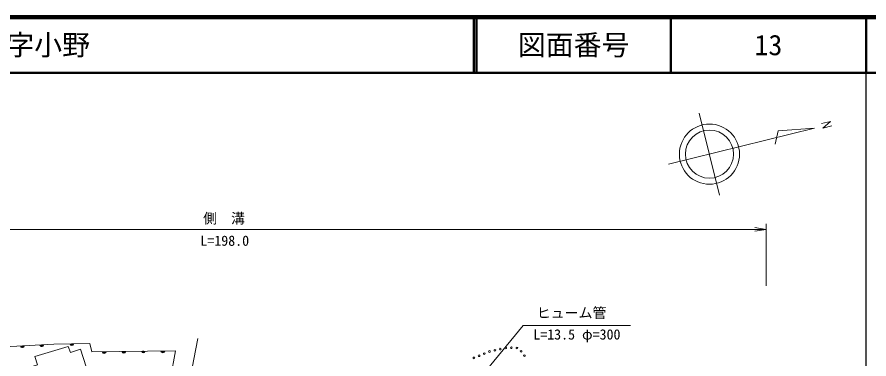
# Model space of a CAD drawing. Units: millimetres at full size, sheet at 1:1000; details may follow other scales. Extents: x 40000 to 680000, y 20000 to 380000.
# Drawn here: x 426958 to 579500, y 318806 to 380000 of the extents above; entities that cross this region are included whole.
import ezdxf
from ezdxf.enums import TextEntityAlignment as Align

# ---------------------------------------------------------------- set-up
doc = ezdxf.new("R2010")
doc.units = ezdxf.units.MM
doc.header["$LTSCALE"] = 1000
for name, color, linetype, lineweight in [('M-BMK-SRVR', 3, 'Continuous', 13), ('M-STR-HTXT', 7, 'Continuous', 13), ('M-TTL', 2, 'Continuous', 140), ('M-TTL-BAND', 7, 'Continuous', 25), ('M-TTL-LINE', 7, 'Continuous', 50), ('M-WORK', 1, 'Continuous', 13)]:
    doc.layers.add(name, color=color, linetype=linetype, lineweight=lineweight)
doc.layers.add('M-TTL-TXT', color=7, linetype='Continuous')
doc.styles.add('ＭＳ ゴシック', font='')
doc.styles.get('ＭＳ ゴシック').set_extended_font_data('MS Gothic')

# ---------------------------------------------------------------- blocks, each defined once
blk = doc.blocks.new('open_arrow')
at = {"color": 0, "linetype": 'Continuous', "lineweight": -2}
blk.add_lwpolyline([(7.5, 1.25), (0, 0), (7.5, -1.25)], dxfattribs=at)

msp = doc.modelspace()

# ---------------------------------------------------------------- linework, layer by layer
at = {"layer": 'M-BMK-SRVR'}
for p, q in [((552759, 348143), (549124, 362781)), ((569762, 360135), (543622, 353645)), ((569762, 360135), (563229, 359623)), ((571010, 360929), (572623, 361330)), ((572623, 361330), (571213, 360091)), ((571213, 360091), (572831, 360501)), ((563229, 359623), (562703, 357272))]:
    msp.add_line(p, q, dxfattribs=at)
for radius in [5387, 4309]:
    msp.add_circle((550941, 355462), radius, dxfattribs=at)
at = {"layer": 'M-STR-HTXT'}
for p, q in [((367130, 341995), (561078, 341995)), ((561078, 331875), (561078, 342995))]:
    msp.add_line(p, q, dxfattribs=at)
msp.add_lwpolyline([(489737, 290911), (517600, 324800), (536800, 324800)], dxfattribs=at)
at = {"layer": 'M-TTL'}
msp.add_line((680000, 380000), (40000, 380000), dxfattribs=at)
at = {"layer": 'M-TTL-BAND'}
msp.add_line((579000, 20000), (579000, 370000), dxfattribs=at)
at = {"layer": 'M-TTL-LINE'}
for p, q in [((508747, 380000), (508747, 370000)), ((509247, 380000), (509247, 370000)), ((543997, 380000), (543997, 370000)), ((579000, 380000), (579000, 370000)), ((40000, 370000), (680000, 370000))]:
    msp.add_line(p, q, dxfattribs=at)
at = {"layer": 'M-WORK'}
for p, q in [((455693, 303993), (459354, 322468)), ((452304, 303232), (455321, 320252))]:
    msp.add_line(p, q, dxfattribs=at)
msp.add_lwpolyline([(410777, 320183), (425768, 321012), (433567, 321439), (439999, 321550), (440331, 320059), (455321, 320252)], dxfattribs=at)
msp.add_lwpolyline([(428473, 317068), (431527, 306102), (432901, 306433), (433109, 305697), (439895, 307635), (439649, 308445), (444005, 309746), (442925, 313316), (440840, 312752), (438302, 320540), (436518, 319951), (436093, 321047), (430118, 319268), (430608, 317747)], close=True, dxfattribs=at)
for centre in [(512516, 320354), (513494, 320561), (514472, 320768), (515465, 320811), (516464, 320771), (508766, 318996), (509691, 319377), (510615, 319758), (511540, 320139), (517214, 320175), (517808, 319407)]:
    msp.add_circle(centre, 150, dxfattribs=at)
for centre, radius, start, end in [((427917, 321184), 354, 191.93792, 354.3431), ((427917, 321184), 283, 194.16196, 352.11906), ((427917, 321184), 212, 197.90829, 348.37274), ((427917, 321184), 142, 205.62002, 340.66101), ((427917, 321184), 100, 215.93768, 330.34335), ((431412, 321375), 354, 191.93792, 354.3431), ((431412, 321375), 283, 194.16196, 352.11906), ((431412, 321375), 212, 197.90829, 348.37274), ((431412, 321375), 142, 205.62002, 340.66101), ((431412, 321375), 100, 215.93768, 330.34335), ((436782, 321549), 354, 189.78093, 352.18611), ((436782, 321549), 283, 192.00497, 349.96207), ((436782, 321549), 212, 195.7513, 346.21575), ((436782, 321549), 142, 203.46303, 338.50402), ((436782, 321549), 100, 213.78069, 328.18635), ((442576, 320142), 354, 189.53599, 351.94117), ((442576, 320142), 283, 191.76003, 349.71713), ((442576, 320142), 212, 195.50635, 345.9708), ((442576, 320142), 142, 203.21808, 338.25907), ((442576, 320142), 100, 213.53575, 327.94141), ((446076, 320187), 354, 189.53599, 351.94117), ((446076, 320187), 283, 191.76003, 349.71713), ((446076, 320187), 212, 195.50635, 345.9708), ((446076, 320187), 142, 203.21808, 338.25907), ((446076, 320187), 100, 213.53575, 327.94141), ((449575, 320232), 354, 189.53599, 351.94117), ((449575, 320232), 283, 191.76003, 349.71713), ((449575, 320232), 212, 195.50635, 345.9708), ((449575, 320232), 142, 203.21808, 338.25907), ((449575, 320232), 100, 213.53575, 327.94141), ((453075, 320278), 354, 189.53599, 351.94117), ((453075, 320278), 283, 191.76003, 349.71713), ((453075, 320278), 212, 195.50635, 345.9708), ((453075, 320278), 142, 203.21808, 338.25907), ((453075, 320278), 100, 213.53575, 327.94141)]:
    msp.add_arc(centre, radius, start, end, dxfattribs=at)

# ---------------------------------------------------------------- block references
at = {"layer": 'M-STR-HTXT', "xscale": 267, "yscale": 267, "rotation": 180}
msp.add_blockref('open_arrow', (561078, 341995), dxfattribs=at)

# ---------------------------------------------------------------- texts
at = {"layer": 'M-STR-HTXT', "style": 'ＭＳ ゴシック'}
for s, p in [('側\u3000溝', (464027, 343975)), ('L=13.5 φ=300', (527200, 323200))]:
    msp.add_text(s, height=1833, dxfattribs=at).set_placement(p, align=Align.MIDDLE_CENTER)
msp.add_text('L=198.0', height=1833, dxfattribs=at).set_placement((464151, 338509), align=Align.BOTTOM_CENTER)
msp.add_text('ヒューム管', height=1833, dxfattribs=at).set_placement((520000, 325600), align=Align.BOTTOM_LEFT)
at = {"layer": 'M-TTL-TXT', "style": 'ＭＳ ゴシック'}
msp.add_text('下関市大字小野', height=3666, dxfattribs=at).set_placement((405024, 375000), align=Align.MIDDLE_LEFT)
for s, p in [('図面番号', (526622, 375000)), ('13', (561497, 375000))]:
    msp.add_text(s, height=3666, dxfattribs=at).set_placement(p, align=Align.MIDDLE_CENTER)

doc.saveas('drawing.dxf')
